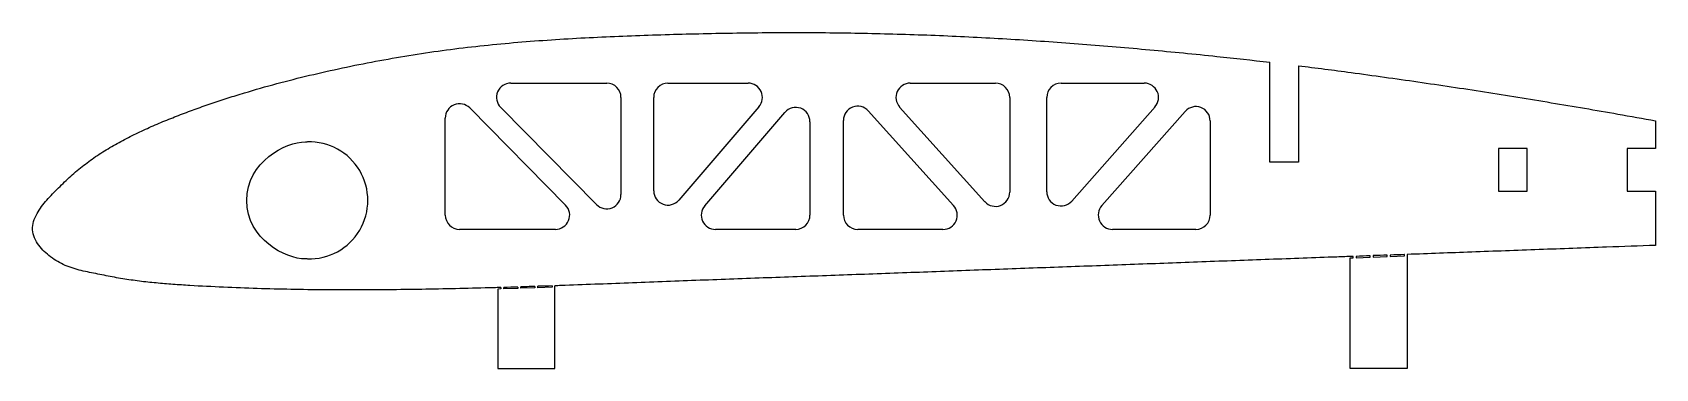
# Model space of a CAD drawing. Header units: millimetres. Extents: x 39 to 152, y -10 to 14.
import ezdxf

# ---------------------------------------------------------------- set-up
doc = ezdxf.new("R2010")
doc.units = ezdxf.units.MM

msp = doc.modelspace()

# ---------------------------------------------------------------- linework, layer by layer
at = {"color": 7, "linetype": 'Continuous', "lineweight": 25}
for p, q in [((125.32, 4.46), (125.32, 11.45)), ((127.32, 11.21), (127.32, 4.46)), ((72.19, 9.99), (78.9, 9.99)), ((83.19, 9.99), (88.8, 9.99)), ((100.15, 9.99), (106.11, 9.99)), ((110.7, 9.99), (116.53, 9.99)), ((69.32, 8.26), (76.02, 1.45)), ((78.19, 1.49), (71.48, 8.29)), ((79.9, 8.99), (79.9, 2.19)), ((82.19, 2.45), (82.19, 8.99)), ((89.56, 8.34), (83.95, 1.8)), ((97.21, 8.05), (103.18, 1.42)), ((105.37, 1.69), (99.4, 8.32)), ((107.11, 8.99), (107.11, 2.36)), ((109.7, 2.39), (109.7, 8.99)), ((117.28, 8.33), (111.45, 1.73)), ((113.56, 1.41), (119.39, 8.01)), ((67.6, 0.75), (67.6, 7.55)), ((85.76, 1.4), (91.37, 7.94)), ((93.13, 7.29), (93.13, 0.75)), ((95.47, 0.75), (95.47, 7.38)), ((121.14, 7.35), (121.14, 0.75)), ((152.32, 7.36), (152.32, 5.42)), ((141.32, 5.42), (141.32, 2.42)), ((143.32, 5.42), (141.32, 5.42)), ((143.32, 2.42), (143.32, 5.42)), ((152.32, 5.42), (150.32, 5.42)), ((150.32, 5.42), (150.32, 2.42)), ((127.32, 4.46), (125.32, 4.46)), ((141.32, 2.42), (143.32, 2.42)), ((150.32, 2.42), (152.32, 2.42)), ((152.32, 2.42), (152.32, -1.37)), ((75.31, -0.25), (68.6, -0.25)), ((92.13, -0.25), (86.52, -0.25)), ((102.44, -0.25), (96.47, -0.25)), ((120.14, -0.25), (114.31, -0.25)), ((130.94, -10), (130.94, -2.25)), ((130.94, -2.25), (131.15, -2.25)), ((131.15, -2.25), (131.15, -2.14)), ((131.35, -2.14), (131.35, -2.24)), ((131.35, -2.24), (132.34, -2.2)), ((132.34, -2.2), (132.34, -2.1)), ((132.54, -2.09), (132.54, -2.19)), ((132.54, -2.19), (133.54, -2.16)), ((133.54, -2.16), (133.54, -2.06)), ((133.74, -2.05), (133.74, -2.15)), ((133.74, -2.15), (134.74, -2.11)), ((134.74, -2.11), (134.74, -2.01)), ((134.94, -2.01), (134.94, -10)), ((71.49, -4.42), (71.28, -4.43)), ((71.28, -4.43), (71.28, -10)), ((71.49, -4.32), (71.49, -4.42)), ((71.69, -4.42), (71.69, -4.32)), ((72.68, -4.39), (71.69, -4.42)), ((72.68, -4.29), (72.68, -4.39)), ((72.88, -4.38), (72.88, -4.28)), ((73.88, -4.35), (72.88, -4.38)), ((73.88, -4.25), (73.88, -4.35)), ((74.08, -4.34), (74.08, -4.24)), ((75.08, -4.31), (74.08, -4.34)), ((75.08, -4.21), (75.08, -4.31)), ((75.28, -10), (75.28, -4.2)), ((71.28, -10), (75.28, -10)), ((134.94, -10), (130.94, -10))]:
    msp.add_line(p, q, dxfattribs=at)
for centre, radius, start, end in [((72.19, 8.99), 1, 90, 224.6049), ((78.9, 8.99), 1, 0, 90), ((83.19, 8.99), 1, 90, 180), ((88.8, 8.99), 1, 319.3556, 90), ((100.15, 8.99), 1, 90, 221.9728), ((106.11, 8.99), 1, 0, 90), ((110.7, 8.99), 1, 90, 180), ((116.53, 8.99), 1, 318.5375, 90), ((68.6, 7.55), 1, 44.6049, 180), ((92.13, 7.29), 1, 360, 139.3556), ((96.47, 7.38), 1, 41.9728, 180), ((120.14, 7.35), 1, 360, 138.5375), ((58.08, 1.78), 4.1, 268.1337, 91.8663), ((83.19, 2.45), 1, 180, 319.3556), ((106.11, 2.36), 1, 221.9728, 0), ((110.7, 2.39), 1, 180, 318.5375), ((75.31, 0.75), 1, 270, 44.6049), ((78.9, 2.19), 1, 224.6049, 0), ((86.52, 0.75), 1, 139.3556, 270), ((102.44, 0.75), 1, 270, 41.9728), ((114.31, 0.75), 1, 138.5375, 270), ((68.6, 0.75), 1, 180, 270), ((92.13, 0.75), 1, 270, 0), ((96.47, 0.75), 1, 180, 270), ((120.14, 0.75), 1, 270, 0)]:
    msp.add_arc(centre, radius, start, end, dxfattribs=at)
for points, knots in [([(71.49, -4.32), (71.32, -4.33), (70.36, -4.36), (68.61, -4.4), (66.25, -4.45), (63.89, -4.48), (61.53, -4.5), (59.16, -4.49), (56.8, -4.46), (54.44, -4.4), (52.08, -4.31), (50.11, -4.21), (48.54, -4.11), (47.36, -4.01), (46.19, -3.89), (45.21, -3.74), (44.44, -3.61), (43.86, -3.5), (43.28, -3.38), (42.5, -3.23), (41.54, -3.01), (40.63, -2.63), (39.97, -2.19), (39.52, -1.81), (39.13, -1.37), (38.82, -0.86), (38.67, -0.28), (38.76, 0.32), (39.01, 0.86), (39.34, 1.35), (39.71, 1.81), (40.11, 2.24), (40.53, 2.66), (40.95, 3.07), (41.38, 3.48), (41.83, 3.87), (42.29, 4.24), (42.92, 4.71), (43.74, 5.26), (44.76, 5.85), (45.81, 6.39), (46.88, 6.89), (47.97, 7.36), (49.07, 7.79), (50.17, 8.2), (51.29, 8.59), (52.41, 8.96), (53.91, 9.43), (55.81, 9.97), (58.1, 10.55), (60.4, 11.07), (62.72, 11.53), (65.05, 11.94), (67.39, 12.29), (69.73, 12.58), (72.08, 12.81), (75.22, 13.06), (79.15, 13.27), (83.88, 13.43), (88.6, 13.53), (93.33, 13.55), (98.05, 13.48), (102.78, 13.32), (107.49, 13.07), (112.21, 12.74), (116.92, 12.34), (121.29, 11.91), (124.08, 11.6), (125.32, 11.45)], [0.3824243, 0.3824243, 0.3824243, 0.3824243, 0.3841115, 0.3919075, 0.3997036, 0.4074996, 0.4152957, 0.4230917, 0.4308878, 0.4386839, 0.4464799, 0.454276, 0.458174, 0.462072, 0.4659701, 0.4698681, 0.4718171, 0.4737661, 0.4757151, 0.4776641, 0.4815622, 0.4854602, 0.4874092, 0.4893582, 0.4913072, 0.4932563, 0.4952053, 0.4971543, 0.4991033, 0.5010523, 0.5030013, 0.5049503, 0.5068994, 0.5088484, 0.5107974, 0.5127464, 0.5146954, 0.5166444, 0.5205425, 0.5244405, 0.5283385, 0.5322365, 0.5361346, 0.5400326, 0.5439306, 0.5478287, 0.5517267, 0.5556247, 0.5634208, 0.5712168, 0.5790129, 0.5868089, 0.594605, 0.6024011, 0.6101971, 0.6179932, 0.6257892, 0.6413814, 0.6569735, 0.6725656, 0.6881577, 0.7037498, 0.7193419, 0.734934, 0.7505262, 0.7661183, 0.7817104, 0.7939881, 0.7939881, 0.7939881, 0.7939881]), ([(127.32, 11.21), (128.55, 11.06), (131.34, 10.7), (135.68, 10.09), (140.35, 9.39), (145.02, 8.63), (149.01, 7.95), (151.44, 7.52), (152.32, 7.36)], [0.80063476, 0.80063476, 0.80063476, 0.80063476, 0.81289462, 0.82848673, 0.84407885, 0.85967096, 0.87526308, 0.88411152, 0.88411152, 0.88411152, 0.88411152]), ([(57.81, -2.32), (56.44, -2.32), (53.71, -0.96), (53.71, 4.51), (56.44, 5.88), (57.81, 5.88)], [0, 0, 0, 0, 0.5, 0.5, 1, 1, 1, 1]), ([(131.15, -2.14), (130.76, -2.16), (128.81, -2.23), (125.28, -2.36), (120.56, -2.53), (115.84, -2.71), (111.11, -2.88), (106.39, -3.05), (101.67, -3.23), (96.95, -3.4), (92.22, -3.57), (87.5, -3.74), (83.57, -3.89), (80.42, -4.01), (78.06, -4.1), (76.35, -4.16), (75.42, -4.2), (75.28, -4.2)], [0.1854364, 0.1854364, 0.1854364, 0.1854364, 0.18921, 0.2048021, 0.2203942, 0.2359864, 0.2515785, 0.2671706, 0.2827627, 0.2983548, 0.3139469, 0.329539, 0.3451312, 0.3529272, 0.3607233, 0.3685193, 0.3698971, 0.3698971, 0.3698971, 0.3698971]), ([(134.74, -2.01), (134.74, -2.01), (134.4, -2.03), (134.07, -2.04), (133.74, -2.05)], [0.173557689, 0.173557689, 0.173557689, 0.173557689, 0.173617897, 0.176857344, 0.176857344, 0.176857344, 0.176857344]), ([(152.32, -1.37), (151.17, -1.41), (148.46, -1.51), (144.17, -1.67), (139.52, -1.84), (136.44, -1.95), (134.94, -2.01)], [0.11553163, 0.11553163, 0.11553163, 0.11553163, 0.12684155, 0.14243367, 0.15802578, 0.17289776, 0.17289776, 0.17289776, 0.17289776]), ([(73.88, -4.25), (73.7, -4.25), (73.37, -4.26), (73.04, -4.28), (72.88, -4.28)], [0.374505118, 0.374505118, 0.374505118, 0.374505118, 0.376315394, 0.37780477, 0.37780477, 0.37780477, 0.37780477])]:
    msp.add_open_spline(points, degree=3, knots=knots, dxfattribs=at)
for points in [[(57.81, 5.88), (57.83, 5.88), (57.88, 5.88), (57.92, 5.87), (57.94, 5.87)], [(132.34, -2.1), (132.01, -2.11), (131.68, -2.13), (131.35, -2.14)], [(133.54, -2.06), (133.21, -2.07), (132.88, -2.08), (132.54, -2.09)], [(57.94, -2.32), (57.92, -2.32), (57.88, -2.32), (57.83, -2.32), (57.81, -2.32)], [(72.68, -4.29), (72.35, -4.3), (72.02, -4.31), (71.69, -4.32)], [(75.08, -4.21), (74.75, -4.22), (74.42, -4.23), (74.08, -4.24)]]:
    msp.add_open_spline(points, degree=3, dxfattribs=at)

doc.saveas('drawing.dxf')
